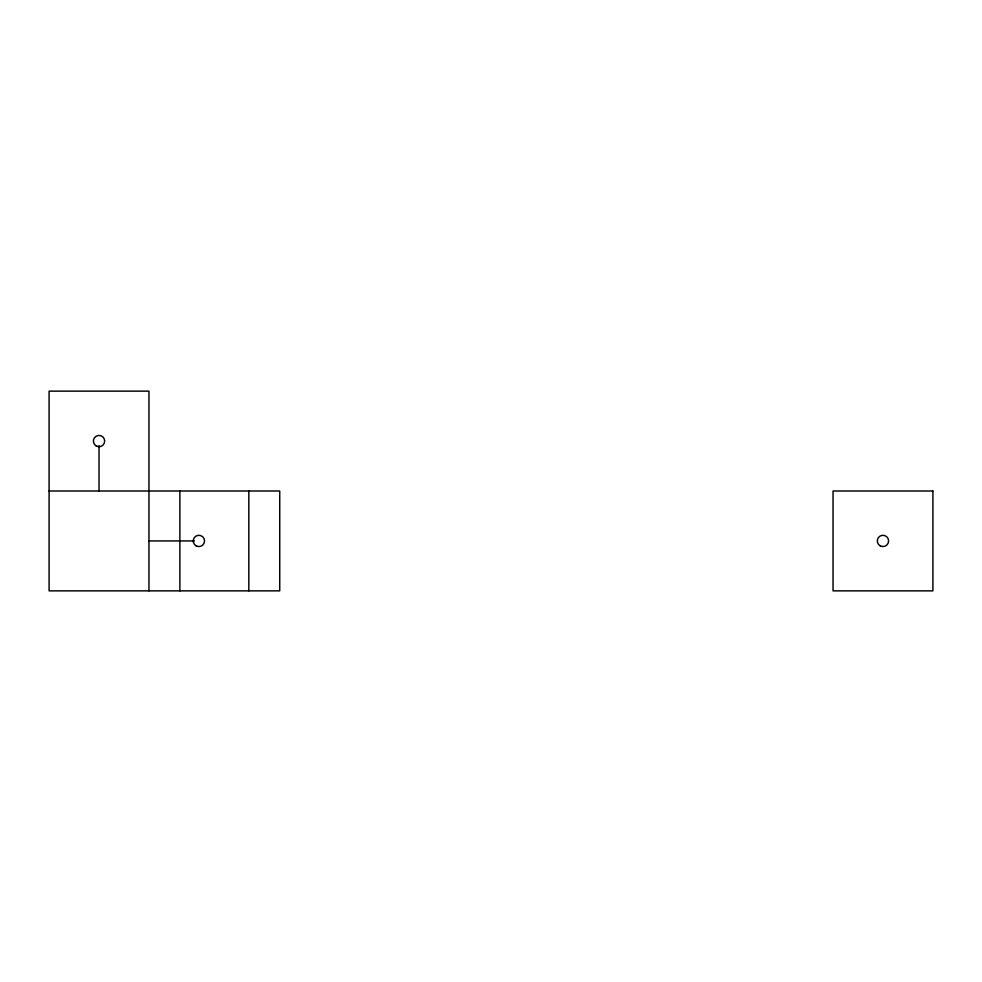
<?xml version="1.0" encoding="UTF-8"?>
<svg xmlns="http://www.w3.org/2000/svg" width="982" height="982" viewBox="0 0 982 982"><rect width="100%" height="100%" fill="white"/><g stroke="black" fill="none" stroke-linecap="round" stroke-linejoin="round"><path stroke-width="1.47" d="M49.1 491L279.735 491L279.735 590.857L49.1 590.857L49.1 391.143L148.957 391.143L148.957 590.857M148.957 540.935L194.35 540.935M248.827 491L248.827 590.857M179.878 491L179.878 590.857M99.035 445.607L99.035 491M932.9 491L833.043 491L833.043 590.857L932.9 590.857L932.9 491M96.211 445.963A5.646 5.646 0 0 0 104.681 441.065A5.646 5.646 0 0 0 96.211 436.18A5.646 5.646 0 0 0 96.211 445.963M196.069 545.82A5.646 5.646 0 0 0 204.538 540.935A5.646 5.646 0 0 0 196.069 536.037A5.646 5.646 0 0 0 196.069 545.82M880.142 545.82A5.646 5.646 0 0 0 888.612 540.935A5.646 5.646 0 0 0 880.142 536.037A5.646 5.646 0 0 0 880.142 545.82"/></g></svg>
